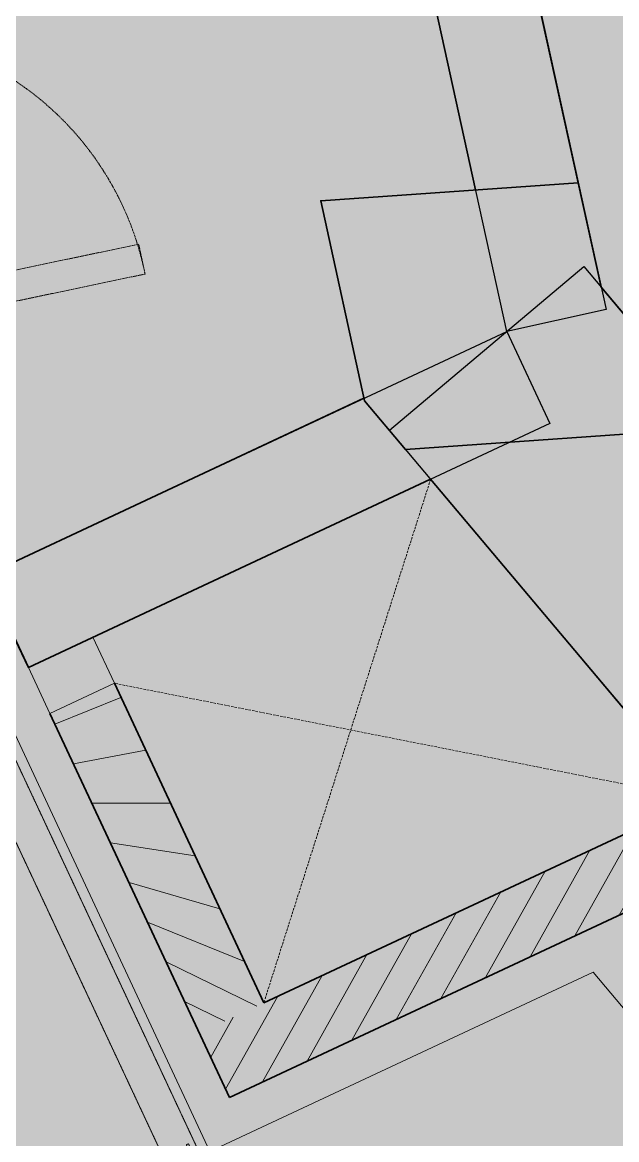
# Model space of a CAD drawing. Header units: millimetres. Extents: x 833941507 to 1669051331, y 817666127 to 1636299673.
# Drawn here: x 834548415 to 834549584, y 817977719 to 817979918 of the extents above; entities that cross this region are included whole.
import ezdxf

# ---------------------------------------------------------------- set-up
doc = ezdxf.new("R2010")
doc.units = ezdxf.units.MM
doc.header["$LTSCALE"] = 3
doc.linetypes.add('B0701', pattern=[2.34375, 1.5625, -0.78125])
doc.linetypes.add('DASH', pattern=[0.35, 0.25, -0.1])
for name, color, linetype, lineweight in [('Hatch (LTC&CB)', 252, 'Continuous', 35), ('UAJ-22INWA', 6, 'Continuous', 35), ('UAJ-22INWA-a', 1, 'Continuous', 13), ('UAJ-22INWA-h', 251, 'Continuous', 9), ('UAJ-23FLOR-h', 251, 'Continuous', 9), ('UAJ-23FLOR-y', 8, 'B0701', 9), ('UAJ-28STRU', 6, 'Continuous', 35), ('UAJ-32INFR-a', 1, 'Continuous', 13)]:
    doc.layers.add(name, color=color, linetype=linetype, lineweight=lineweight)
doc.layers.add('UAJ-00ANNO-y', color=7, linetype='DASH', lineweight=15, true_color=0x999999)
doc.layers.add('UAJ-00XREF', color=7, linetype='Continuous')
doc.layers.add('UAJ-22INWA-$', color=32, linetype='Continuous', plot=False)

# ---------------------------------------------------------------- blocks, each defined once
blk = doc.blocks.new('*U404')
at = {"layer": 'UAJ-32INFR-a', "transparency": 33554636}
h = blk.add_hatch(color=256, dxfattribs=at)
h.dxf.hatch_style = 1
h.paths.add_polyline_path([(140.0000890218135, 2.384164687896373e-08), (0, 0), (0, 100), (140.000089260232, 100.0000000238417)])
blk.add_lwpolyline([(140.0000890218135, 2.384164687896373e-08), (0, 0), (0, 100), (140.000089260232, 100.0000000238417)], close=True, dxfattribs=at)
blk = doc.blocks.new('*U605')
at = {"layer": 'UAJ-22INWA-h'}
h = blk.add_hatch(dxfattribs=at)
h.set_pattern_fill('ANSI31', color=256, scale=20)
h.set_pattern_definition([(45, (-60.00000227542341, 4087.635813196765), (-44.90128060534576, 44.90128060534577), [])])
h.paths.add_polyline_path([(-3.046444021492789e-07, 2055.541040486072), (5.577851425186964e-08, 3032.094773695169), (139.9999981484298, 3032.094773458556), (139.9999982648441, 2055.541040607087)])
at = {"layer": 'UAJ-22INWA'}
for p, q in [((139.9999982222157, 3040.146612075262), (139.999998237426, 2195.540543150379)), ((-1.556327902179078e-07, 2055.541040724491), (-8.724519750050969e-08, 2931.634478743415))]:
    blk.add_line(p, q, dxfattribs=at)
blk = doc.blocks.new('*U606')
at = {"layer": 'UAJ-22INWA-h'}
h = blk.add_hatch(dxfattribs=at)
h.set_pattern_fill('ANSI31', color=256, scale=20)
h.set_pattern_definition([(45, (-60.00000045673883, 3831.403992160411), (-44.90128060534576, 44.90128060534577), [])])
h.paths.add_polyline_path([(-3.062002349452086e-07, 2068.592182220972), (8.787952765487717e-08, 2762.811810961483), (139.9999999686702, 2762.811810687302), (140.0000000514276, 2068.592182304419)])
at = {"layer": 'UAJ-22INWA'}
for p, q in [((-1.571886230036093e-07, 2068.59218228779), (-6.11320842723453e-08, 2762.811810653462)), ((140.000000043176, 2762.811810722226), (140.0000000490435, 1928.592183835048))]:
    blk.add_line(p, q, dxfattribs=at)
blk = doc.blocks.new('GBP-LTC-LB01')
at = {"layer": 'UAJ-23FLOR-h'}
h = blk.add_hatch(dxfattribs=at)
h.set_pattern_fill('EARTH,_O', color=256, scale=180, angle=45.00000010501341)
h.set_pattern_definition([(48.99890852053534, (834576001.761157, 818046085.3420337), (-112.7268618952272, 1612.510668059984), [1143, -1143]), (48.99890852053534, (834575678.2791204, 818046366.5514973), (-112.7268618952272, 1612.510668059984), [1143, -1143]), (48.99890852053534, (834575354.7970834, 818046647.760961), (-112.7268618952272, 1612.510668059984), [1143, -1143]), (138.9989085205353, (834575340.7062259, 818046849.3247945), (-1612.510668059984, -112.7268618952272), [1143, -1143]), (138.9989085205353, (834575621.9156895, 818047172.8068315), (-1612.510668059984, -112.7268618952272), [1143, -1143]), (138.9989085205353, (834575903.1251531, 818047496.2888683), (-1612.510668059984, -112.7268618952272), [1143, -1143])])
h.paths.add_polyline_path([(834572173.0526648, 818200349.1682475), (834310583.7401848, 818182062.0839702), (834331502.2393942, 817882831.6918911), (834364939.6873164, 817885169.2259957), (834473095.7001734, 818011283.5998719), (834480533.7001572, 818020120.3998857), (834485095.050147, 818025709.5498941), (834491375.7001324, 818033618.9999057), (834497063.4001188, 818041012.999916), (834493145.8001142, 818043678.6999089), (834512788.5000582, 818074029.2499447), (834518712.4500408, 818083675.2499557), (834526231.3000174, 818096325.0999695), (834534646.0499907, 818111073.0499848), (834545955.9999523, 818131981.3000056), (834557204.5999117, 818154198.8000262), (834564039.9998856, 818168496.8000388), (834570941.1648417, 818183576.4266495), (834578367.7999997, 818200696.3)])
h.paths.add_polyline_path([(834382131.3063979, 817956469.9755309), (834418268.7298656, 817958996.0684958), (834422062.4129677, 817963855.9029621), (834428403.0430198, 817964299.3786768), (834467239.2037573, 818010695.5815835), (834466445.2064853, 818021738.794587), (834476097.7213831, 818035709.0329579), (834485267.1005058, 818048983.1978921), (834487014.8928652, 818051460.4309663), (834497268.3342452, 818067303.4232484), (834492893.3757939, 818129890.0851053), (834448056.5937514, 818126755.6608665), (834416896.5816393, 818105052.1136897), (834382061.3702741, 818080788.9948437), (834386167.4497714, 818022059.1642565), (834377588.3843737, 818021459.4669156)], flags=16)
edge = h.paths.add_edge_path(flags=16)
edge.add_line((834540292.2872467, 818142076.0699883), (834533466.3205868, 818141614.1342163))
edge.add_line((834533466.3205867, 818141614.1342163), (834523258.01233, 818143862.7104174))
edge.add_line((834523258.01233, 818143862.7104174), (834525896.867722, 818155838.9349334))
edge.add_arc((834558382.4304729, 818267025.4493066), 115835.0239163238, 237.2183980957774, 253.7131265722631, ccw=False)
edge.add_line((834495664.9154892, 818169638.2526121), (834498267.5884769, 818132356.9750829))
edge.add_line((834498267.5884771, 818132356.9750829), (834496346.4194225, 818130135.0090942))
edge.add_line((834496346.4194226, 818130135.0090942), (834492879.879452, 818129892.6713651))
edge.add_line((834492879.8794518, 818129892.6713651), (834494229.5832878, 818110587.6218635))
edge.add_line((834494229.5832882, 818110587.6218635), (834496326.133695, 818110708.3844534))
edge.add_line((834496326.1336946, 818110708.3844534), (834498420.2073777, 818080753.5549031))
edge.add_line((834498420.2073779, 818080753.5549031), (834498046.1188868, 818080727.4032354))
edge.add_line((834498046.118887, 818080727.4032354), (834498254.5151165, 818077746.3837949))
edge.add_line((834498254.5151162, 818077746.3837949), (834503061.0860548, 818078082.4001414))
edge.add_line((834503061.0860548, 818078082.4001414), (834504979.5219883, 818081212.101532))
edge.add_line((834504979.5219884, 818081212.101532), (834509429.0185915, 818088470.9260026))
edge.add_line((834509429.0185914, 818088470.9260026), (834515217.1570119, 818097913.5886871))
edge.add_line((834515217.157012, 818097913.5886871), (834526067.4346461, 818116415.5426326))
edge.add_line((834526067.4346461, 818116415.5426326), (834532489.1994565, 818127888.6839589))
edge.add_line((834532489.1994562, 818127888.6839589), (834534830.89787, 818132146.3035389))
edge.add_line((834534830.8978701, 818132146.3035389), (834540292.2872465, 818142076.0699883))
h = blk.add_hatch(dxfattribs=at)
h.set_pattern_fill('EARTH,_O', color=256, scale=180, angle=45.00000010501341)
h.set_pattern_definition([(45.00000010501341, (-1082349.699177861, 54794.90315568447), (-2.96267069188616e-06, 1616.446101792448), [1143, -1143]), (45.00000010501341, (-1082652.782822503, 55097.98679921505), (-2.96267069188616e-06, 1616.446101792448), [1143, -1143]), (45.00000010501341, (-1082955.866467144, 55401.07044274564), (-2.96267069188616e-06, 1616.446101792448), [1143, -1143]), (135.0000001050134, (-1082955.866467515, 55603.12620546969), (-1616.446101792448, -2.96267069188616e-06), [1143, -1143]), (135.0000001050134, (-1082652.782823984, 55906.20985011128), (-1616.446101792448, -2.96267069188616e-06), [1143, -1143]), (135.0000001050134, (-1082349.699180454, 56209.29349475286), (-1616.446101792448, -2.96267069188616e-06), [1143, -1143])])
h.paths.add_polyline_path([(834669469.2548146, 818015499.1701102), (834651080.8176275, 818014213.7929552), (834651091.333055, 818014066.030459), (834669479.7621983, 818015351.5226754)], flags=16)
edge = h.paths.add_edge_path()
edge.add_arc((834611763.613195, 818123015.0723449), 22001.28373588376, 94.00071865262937, 118.6886834190998)
edge.add_line((834601201.8916234, 818142315.5004095), (834593918.3367147, 818141228.3801512))
edge.add_arc((834611768.400262, 818123014.0298539), 25502.69251264854, 93.99715914630349, 134.4212748451599, ccw=False)
edge.add_line((834609990.6837641, 818148454.6872638), (834618164.3568528, 818149025.8389109))
edge.add_line((834618164.3568528, 818149025.8389109), (834618408.292444, 818145534.9100552))
edge.add_line((834618408.292444, 818145534.9100552), (834616365.4114578, 818145392.1596863))
edge.add_line((834616365.4114578, 818145392.1596863), (834616609.385029, 818141900.6873076))
edge.add_line((834616609.385029, 818141900.6873076), (834611621.5474902, 818141552.1522465))
edge.add_line((834611621.5474902, 818141552.1522465), (834611377.6128702, 818145043.0672039))
edge.add_line((834611377.6128702, 818145043.0672039), (834610228.6059371, 818144962.7428077))
h.paths.add_polyline_path([(834673232.9366938, 818197365.8783082), (834607546.4897544, 818192773.8917836), (834599172.4998745, 818174435.3001034), (834588349.0999149, 818152374.5000834), (834578621.5499489, 818133890.6500655), (834568418.2999822, 818115665.3000468), (834556456.700019, 818095618.300025), (834546606.4000474, 818080041.600007), (834532219.3000866, 818058623.7499806), (834523692.1501086, 818046595.7499651), (834515683.5001286, 818035708.4999502), (834508244.2001468, 818025929.8999366), (834500656.3001646, 818016266.0999228), (834489786.8001888, 818002934.0999027), (834483448.3002025, 817995421.2998908), (834478637.6002128, 817989841.6998823), (834458453.7502539, 817967379.2998452), (834441506.4997879, 817949096.357832), (834383075.7479855, 817886437.0757562), (834482026.687943, 817893354.5055006), (834551919.0356153, 817920008.6018127), (834634905.1297382, 817930637.1330649), (834634022.9972101, 817939309.3515325), (834633770.0685325, 817941795.8857912), (834633577.6912351, 817943687.0236263), (834508697.0405153, 817930983.6118022), (834507053.464672, 817930191.4384525), (834506409.4608335, 817939426.9553951), (834507656.9383341, 817945566.7269546), (834503417.0808368, 818006767.0327235), (834503064.3680854, 818011762.6720035), (834514052.9096247, 818025791.9353799), (834520784.6504849, 818034889.3491884), (834526318.8615147, 818042436.9444461), (834532381.6860782, 818050705.6283545), (834536345.7196504, 818056472.6778568), (834542258.4127678, 818065225.6191521), (834550405.86193, 818077286.9078631), (834561578.9964366, 818095001.9633045), (834574522.6610527, 818117080.0346472), (834587768.8781933, 818140310.2095475), (834609774.1305691, 818143594.9757913), (834610001.9653326, 818140335.8947712), (834634252.5395212, 818142031.4686226), (834636806.8958616, 818105492.469254), (834642791.4816118, 818105913.7478601), (834646278.5594581, 818056032.5832597), (834640293.170484, 818055614.1586573), (834643382.3380679, 818011424.9081372), (834641138.4146172, 818011267.9554363), (834645775.7848747, 817944927.8676329), (834639048.3570181, 817944243.5239328), (834640362.1165634, 817931328.1108725), (834651070.3910474, 817932706.91456), (834650587.6677916, 817936476.1291044), (834685105.7378002, 817940896.8578628), (834685588.4610578, 817937127.6433052), (834691373.7890701, 817937868.5701854)])
at = {"layer": 'UAJ-22INWA'}
blk.add_line((834548400.551364, 817978703.9996862), (834548426.4009542, 817978648.7475474), dxfattribs=at)
at = {"layer": 'UAJ-22INWA-a'}
blk.add_lwpolyline([(834551259.4428862, 817976006.3190604), (834549959.3052006, 817977548.6272316), (834549537.5941386, 817978048.8883954), (834548783.7280046, 817977696.1938058), (834548330.208363, 817978665.5697213), (834548402.6701828, 817978699.4708226)], dxfattribs=at)
at = {"layer": 'UAJ-23FLOR-y'}
for p, q in [((834549218.0042878, 817979019.0974094), (834548889.7701895, 817977988.6917689)), ((834549747.3085861, 817978389.8884381), (834548595.5850811, 817978617.4969983))]:
    blk.add_line(p, q, dxfattribs=at)
at = {"layer": 'UAJ-22INWA', "xscale": -1}
for name, p, rotation in [('*U606', (834549766.3632354, 817976115.0167041), 25.07239707079606), ('*U605', (834546960.4355539, 817976931.4944651), 295.0723970687619)]:
    blk.add_blockref(name, p, dxfattribs=dict(at, rotation=rotation))
at = {"layer": 'UAJ-32INFR-a', "rotation": 205.0724390405058}
blk.add_blockref('*U404', (834548553.2092136, 817978708.07451), dxfattribs=at)
blk = doc.blocks.new('*U1042')
at = {"layer": 'UAJ-22INWA'}
for p, q in [((5.084668259785217e-07, -3515.330883526645), (2.366066044950453e-07, 137.3494738725541)), ((200.0000003511752, 107.821031918426), (200.000000684782, -3320.715724345939))]:
    blk.add_line(p, q, dxfattribs=at)
at = {"layer": 'UAJ-22INWA-$'}
blk.add_lwpolyline([(3.594552140384621e-07, -3515.330883619296), (3.703774780206004e-07, 393.0466344058077), (200.0000002511683, 393.0466341673891), (200.0000007170831, -3515.330883500087)], close=True, dxfattribs=at)
blk = doc.blocks.new('*U1044')
at = {"layer": 'UAJ-22INWA'}
blk.add_line((500.0000021670582, 845.2765513087702), (500.0000033144291, -9611.091227600633), dxfattribs=at)
at = {"layer": 'UAJ-22INWA-$'}
blk.add_lwpolyline([(1.10116388896131e-06, -9737.234498127986), (3.703774780206004e-07, 393.0466344058077), (500.0000021329849, 393.0466343462031), (500.0000033406084, -9737.234497829962)], close=True, dxfattribs=at)
blk = doc.blocks.new('*U1045')
at = {"layer": 'UAJ-22INWA'}
for p, q in [((1.621761257034777e-07, -480.9069446358332), (2.213658660756792e-07, 393.0466343947215)), ((200.0000003256741, 393.0466340714042), (200.0000003435958, -429.735849595624))]:
    blk.add_line(p, q, dxfattribs=at)
blk.add_lwpolyline([(3.827446874993257e-06, 393.0466341243609), (200.0000041850748, 393.0466341482024)], dxfattribs=at)
at = {"layer": 'UAJ-22INWA-$'}
blk.add_lwpolyline([(2.860531367332442e-08, -739.9605800915269), (3.703774780206004e-07, 393.0466344058077), (200.0000002511683, 393.0466341673891), (200.0000003862332, -739.9605799723176)], close=True, dxfattribs=at)
blk = doc.blocks.new('GBP-STR-B01-L2')
at = {"layer": 'UAJ-28STRU', "flags": 128}
blk.add_lwpolyline([(834549508.3386291, 817979602.7011609), (834549001.6507117, 817979567.2857171), (834549087.9768778, 817979173.6671195), (834549168.6794544, 817979077.7353247), (834549785.7806169, 817979120.875451), (834549553.5751805, 817979396.8994553)], close=True, dxfattribs=at)
at = {"layer": 'UAJ-22INWA'}
for name, p, rotation in [('*U1042', (834549478.8522372, 817979736.8482093), 192.3968428307352), ('*U1044', (834555787.6711985, 817971986.135638), 220.0712779162358), ('*U1045', (834548782.4118863, 817978815.3064722), 115.0724390229805)]:
    blk.add_blockref(name, p, dxfattribs=dict(at, rotation=rotation))
blk = doc.blocks.new('*U1179')
at = {"layer": 'UAJ-00ANNO-y'}
blk.add_lwpolyline([(2102.776422977462, -1050.234636369606), (2125.776422977478, -1050.234636369588, 0.4142135623725539), (2127.276422977474, -1051.734636369588), (2154.276422977487, -1051.734636369588), (2154.276422977476, -1043.734636369588), (2158.776422977473, -1043.734636369588), (2158.776422977487, -1063.23463636959, 0.4142135623730943), (2160.276422977482, -1064.734636369588), (2170.776422977472, -1064.734636369588), (2170.776422977466, -26.99994233492293, 0.4123282959556315), (2167.795745813256, -24.00000456423118), (2160.276422977453, -24.00000456423118, 0.414213562373095), (2158.77642297745, -25.50000456423118), (2158.776422977464, -45.00000456423118), (2154.276422977467, -45.00000456423118), (2154.276422977463, -37.00000011922134), (2127.276426187707, -36.99994233492839, 0.4142141892114199), (2125.776422977468, -38.49994233492475), (2125.776422977468, -50.49994233492657, -0.414213562373095), (2124.276422977467, -51.99994233492112), (2104.27642297745, -51.99994233492112, 0.414213562373095), (2102.776422977447, -53.49994233492293)], format="xyb", close=True, dxfattribs=at)
blk.add_arc((2164.930500283194, -16.42545539205353), 1062.154154705486, 179.9790238908862, 270.0992783034517, dxfattribs=at)
blk = doc.blocks.new('3A35X-MADL-P-LT-B01-0')
at = {"layer": 'UAJ-00ANNO-y', "ltscale": 3}
blk.add_lwpolyline([(834548062.0207485, 817979359.6063908), (834548074.3474388, 817979300.8589761), (834548655.9311371, 817979422.889908), (834548643.6044482, 817979481.6373221)], close=True, dxfattribs=at)
blk.add_arc((834548069.3345896, 817979304.7039376), 598.3840178377187, 11.3913050746493, 107.7640785698852, dxfattribs=at)
at = {"rotation": 25.07243888594325}
blk.add_blockref('*U1179', (834546343.7439673, 817977741.7269157), dxfattribs=at)

msp = doc.modelspace()

# ---------------------------------------------------------------- hatches: boundary and pattern name
at = {"layer": 'Hatch (LTC&CB)'}
h = msp.add_hatch(dxfattribs=at)
h.set_pattern_fill('ANSI38', color=256, scale=100)
h.set_pattern_definition([(318.9998376927443, (834479093.7342951, 818230174.1493032), (208.2994204990571, 239.6197016519238), []), (48.99983769274426, (834479093.7342951, 818230174.1493032), (176.9791393461904, 687.5388238029047), [793.75, -476.25])])
edge = h.paths.add_edge_path()
edge.add_line((834601196.1932279, 818142314.5248821), (834603754.2640262, 818142696.3710381))
edge.add_line((834603754.2640262, 818142696.3710381), (834603901.899728, 818141707.3292294))
edge.add_line((834603901.899728, 818141707.3292294), (834603810.4683098, 818141693.6886882))
edge.add_arc((834611763.2944388, 818123016.3620529), 20299.99935169609, 113.0643579575305, 141.3575808429331)
edge.add_line((834595907.8101043, 818135692.8596053), (834595395.44903, 818135656.8608108))
edge.add_line((834595395.44903, 818135656.8608108), (834583111.7173193, 818114341.0318873))
edge.add_line((834583111.7173193, 818114341.0318873), (834578121.5842528, 818106513.8910732))
edge.add_line((834578121.5842528, 818106513.8910732), (834575731.6542978, 818102809.499759))
edge.add_line((834575731.6542978, 818102809.499759), (834574387.4489166, 818100725.9814435))
edge.add_line((834574387.4489166, 818100725.9814435), (834573113.9765022, 818098752.0992287))
edge.add_line((834573113.9765022, 818098752.0992287), (834573145.2547638, 818098730.6477773))
edge.add_line((834573145.2547638, 818098730.6477773), (834569989.114683, 818093770.2015171))
edge.add_line((834569989.114683, 818093770.2015171), (834566534.9997851, 818088385.676982))
edge.add_line((834566534.9997851, 818088385.676982), (834566514.0877519, 818088398.2967066))
edge.add_line((834566514.0877519, 818088398.2967066), (834558743.6087797, 818076256.6317656))
edge.add_line((834558743.6087797, 818076256.6317656), (834557653.4005865, 818074495.7072132))
edge.add_line((834557653.4005865, 818074495.7072132), (834553498.9169745, 818068288.5571573))
edge.add_line((834553498.9169745, 818068288.5571573), (834548580.861871, 818060932.1282293))
edge.add_line((834548580.861871, 818060932.1282293), (834544328.2635252, 818054726.3367485))
edge.add_line((834544328.2635252, 818054726.3367485), (834544332.1488035, 818054704.6644962))
edge.add_line((834544332.1488035, 818054704.6644962), (834540324.5978602, 818048716.6949816))
edge.add_line((834540324.5978602, 818048716.6949816), (834541041.3244038, 818048232.540333))
edge.add_line((834541041.3244038, 818048232.540333), (834540089.7288045, 818046823.8296406))
edge.add_line((834540089.7288045, 818046823.8296406), (834539737.5511322, 818047061.7285419))
edge.add_line((834539737.5511322, 818047061.7285419), (834533115.7546033, 818038377.7374016))
edge.add_line((834533115.7546033, 818038377.7374016), (834515220.9619001, 818015146.6305978))
edge.add_arc((834538026.0069846, 818000636.2612507), 27029.99999804167, 147.5322628657497, 176.1870880981713)
edge.add_line((834511055.837681, 818002433.7226919), (834511444.9861017, 817996891.2334589))
edge.add_line((834511444.9861017, 817996891.2334589), (834511474.1084727, 817996474.6528435))
edge.add_line((834511474.1084727, 817996474.6528435), (834508641.2167096, 817996276.6106825))
edge.add_line((834508641.2167096, 817996276.6106825), (834508910.6816144, 817992422.053122))
edge.add_line((834508910.6816144, 817992422.053122), (834511353.3752296, 817992955.9577066))
edge.add_line((834511353.3752296, 817992955.9577066), (834513357.6638721, 817964213.0085849))
edge.add_line((834513357.6638721, 817964213.0085849), (834513308.9477361, 817964209.6026397))
edge.add_line((834513308.9477361, 817964209.6026397), (834513879.4049544, 817955918.7523347))
edge.add_line((834513879.4049544, 817955918.7523347), (834514876.6139696, 817955988.4575205))
edge.add_line((834514876.6139696, 817955988.4575205), (834515053.0661077, 817953464.409199))
edge.add_arc((834528221.0653924, 817954382.9922421), 13199.99999874826, 183.9904169536054, 259.8372334186261)
edge.add_line((834525891.9897077, 817941390.0939349), (834525974.5254321, 817940578.7091386))
edge.add_line((834525974.5254321, 817940578.7091386), (834555356.336757, 817943567.4939791))
edge.add_line((834555356.336757, 817943567.4939791), (834594711.6949315, 817947570.8029128))
edge.add_line((834594711.6949315, 817947570.8029128), (834594754.1988673, 817947152.9591447))
edge.add_line((834594754.1988673, 817947152.9591447), (834616096.9028597, 817949323.9834652))
edge.add_line((834616096.9028597, 817949323.9834652), (834631854.2065201, 817950926.8492302))
edge.add_line((834631854.2065201, 817950926.8492302), (834631836.7081357, 817951177.1563083))
edge.add_line((834631836.7081357, 817951177.1563083), (834639760.382062, 817951731.0818821))
edge.add_line((834639760.382062, 817951731.0818821), (834640506.9704407, 817944391.5874598))
edge.add_line((834640506.9704407, 817944391.5874598), (834508703.5709968, 817930984.2761916))
edge.add_line((834508703.5709968, 817930984.2761916), (834508663.5146245, 817930982.1632618))
edge.add_line((834508663.5146245, 817930982.1632618), (834507053.4646711, 817930191.4384522))
edge.add_line((834507053.4646711, 817930191.4384522), (834506409.4608326, 817939426.9553951))
edge.add_line((834506409.4608326, 817939426.9553951), (834507674.9508276, 817945699.3234407))
edge.add_line((834507674.9508276, 817945699.3234407), (834503067.5031257, 818011766.6800821))
edge.add_line((834503067.5031257, 818011766.6800821), (834515005.9420724, 818027008.3036696))
edge.add_line((834515005.9420724, 818027008.3036696), (834526318.8603592, 818042436.9452374))
edge.add_line((834526318.8603592, 818042436.9452374), (834533248.4343333, 818051887.545926))
edge.add_line((834533248.4343333, 818051887.545926), (834545204.9352987, 818069586.3738981))
edge.add_line((834545204.9352987, 818069586.3738981), (834551695.4067936, 818079200.6226892))
edge.add_line((834551695.4067936, 818079200.6226892), (834551700.6621838, 818079300.5666262))
edge.add_line((834551700.6621838, 818079300.5666262), (834554860.111537, 818084257.5104706))
edge.add_line((834554860.111537, 818084257.5104706), (834556162.9385583, 818086301.5433419))
edge.add_line((834556162.9385583, 818086301.5433419), (834561579.1108731, 818095002.152886))
edge.add_line((834561579.1108731, 818095002.152886), (834564610.1881032, 818100023.5882319))
edge.add_line((834564610.1881032, 818100023.5882319), (834566711.8413072, 818103505.2825594))
edge.add_line((834566711.8413072, 818103505.2825594), (834567220.9571147, 818104369.6755948))
edge.add_line((834567220.9571147, 818104369.6755948), (834571219.8492384, 818111331.3275263))
edge.add_line((834571219.8492384, 818111331.3275263), (834579233.5847297, 818125278.3035975))
edge.add_line((834579233.5847297, 818125278.3035975), (834584805.1873057, 818135090.7915635))
edge.add_line((834584805.1873057, 818135090.7915635), (834587768.4359322, 818140310.1481816))
edge.add_line((834587768.4359322, 818140310.1481816), (834593953.3663634, 818141233.3798261))
edge.add_arc((834611682.4142298, 818123278.8372545), 25232.61257183928, 93.84603158733529, 134.6379365759465, ccw=False)
edge.add_line((834609989.9237372, 818148454.6235011), (834618164.07139, 818149025.8201461))
edge.add_line((834618164.07139, 818149025.8201461), (834618408.0113981, 818145534.900405))
edge.add_line((834618408.0113981, 818145534.900405), (834616365.1302586, 818145392.1522276))
edge.add_line((834616365.1302586, 818145392.1522276), (834616609.1098313, 818141900.6663029))
edge.add_line((834616609.1098313, 818141900.6663029), (834611621.272795, 818141552.1240568))
edge.add_line((834611621.272795, 818141552.1240568), (834611377.3331451, 818145043.038663))
edge.add_arc((834611845.1982398, 818122938.1113777), 22109.8780646978, 91.21252121934131, 118.7925777614652)
h = msp.add_hatch(color=256, dxfattribs=at)
h.dxf.hatch_style = 1
edge = h.paths.add_edge_path()
edge.add_line((834513358.8255653, 817964213.0958437), (834514805.289499, 817964314.2087176))
edge.add_line((834514805.289499, 817964314.2087176), (834514905.3200586, 817962883.3180938))
edge.add_line((834514905.3200586, 817962883.3180938), (834522015.978077, 817959924.652822))
edge.add_line((834522015.978077, 817959924.652822), (834527599.8251551, 817958234.8488646))
edge.add_line((834527599.8251551, 817958234.8488646), (834531627.4143353, 817957331.9568794))
edge.add_line((834531627.4143353, 817957331.9568794), (834538597.7298516, 817957185.7983224))
edge.add_line((834538597.7298516, 817957185.7983224), (834550283.8357514, 817958000.7096148))
edge.add_line((834550283.8357514, 817958000.7096148), (834576164.2493855, 817960699.3094033))
edge.add_arc((834571429.6622454, 818001700.8842118), 41274.02878520934, 276.5869590863181, 289.1047787767843)
edge.add_line((834584938.5161443, 817962700.1621864), (834585387.4425285, 817962731.4429674))
edge.add_line((834585387.4425285, 817962731.4429674), (834585119.4098338, 817966565.5387688))
edge.add_line((834585119.4098338, 817966565.5387688), (834584671.7451953, 817966534.2435784))
edge.add_line((834584671.7451953, 817966534.2435784), (834582845.2183245, 817993361.8909639))
edge.add_line((834582845.2183245, 817993361.8909639), (834584586.6638896, 817993483.6330193))
edge.add_line((834584586.6638896, 817993483.6330193), (834584565.213575, 817993788.1730142))
edge.add_line((834584565.213575, 817993788.1730142), (834583546.5970082, 817993716.9697903))
edge.add_line((834583546.5970082, 817993716.9697903), (834579511.6160775, 818051438.2750045))
edge.add_line((834579511.6160775, 818051438.2750045), (834571357.0710046, 818050868.2097193))
edge.add_line((834571357.0710046, 818050868.2097193), (834571728.4182211, 818045556.2424893))
edge.add_line((834571728.4182211, 818045556.2424893), (834551420.9984901, 818044136.5981159))
edge.add_line((834551420.9984901, 818044136.5981159), (834550915.3577757, 818053251.1485702))
edge.add_line((834550915.3577757, 818053251.1485702), (834550067.4300342, 818053191.871879))
edge.add_line((834550067.4300342, 818053191.871879), (834547980.3444077, 818050328.438814))
edge.add_line((834547980.3444077, 818050328.438814), (834547993.7177736, 818050137.13641))
edge.add_line((834547993.7177736, 818050137.13641), (834537098.7629538, 818035335.0755486))
edge.add_line((834537098.7629538, 818035335.0755486), (834533115.7546033, 818038377.7374016))
edge.add_line((834533115.7546033, 818038377.7374016), (834521762.7749052, 818023639.2440152))
edge.add_line((834521762.7749052, 818023639.2440152), (834515226.3537949, 818015153.6303818))
edge.add_arc((834538313.0684212, 818000540.4627358), 27322.90359548846, 147.6674701204294, 176.0266741615715)
edge.add_line((834511055.837681, 818002433.7226919), (834511474.1084727, 817996474.6528435))
edge.add_line((834511474.1084727, 817996474.6528435), (834508641.2167096, 817996276.6106824))
edge.add_line((834508641.2167096, 817996276.6106824), (834508910.6816144, 817992422.053122))
edge.add_line((834508910.6816144, 817992422.053122), (834511349.4456573, 817992955.0988119))
edge.add_line((834511349.4456573, 817992955.0988119), (834511354.850605, 817992876.5974088))
edge.add_line((834511354.850605, 817992876.5974088), (834513358.6562476, 817964213.0840075))
edge.add_line((834513358.6562476, 817964213.0840075), (834513358.8255653, 817964213.0958437))

# ---------------------------------------------------------------- block references
for name in ['GBP-LTC-LB01', 'GBP-STR-B01-L2']:
    msp.add_blockref(name, (0, 0))
at = {"layer": 'UAJ-00XREF', "ltscale": 10, "rotation": 8.262983694057247e-05}
msp.add_blockref('3A35X-MADL-P-LT-B01-0', (1179.715552806854, -1203.533311009407), dxfattribs=at)

doc.saveas('drawing.dxf')
